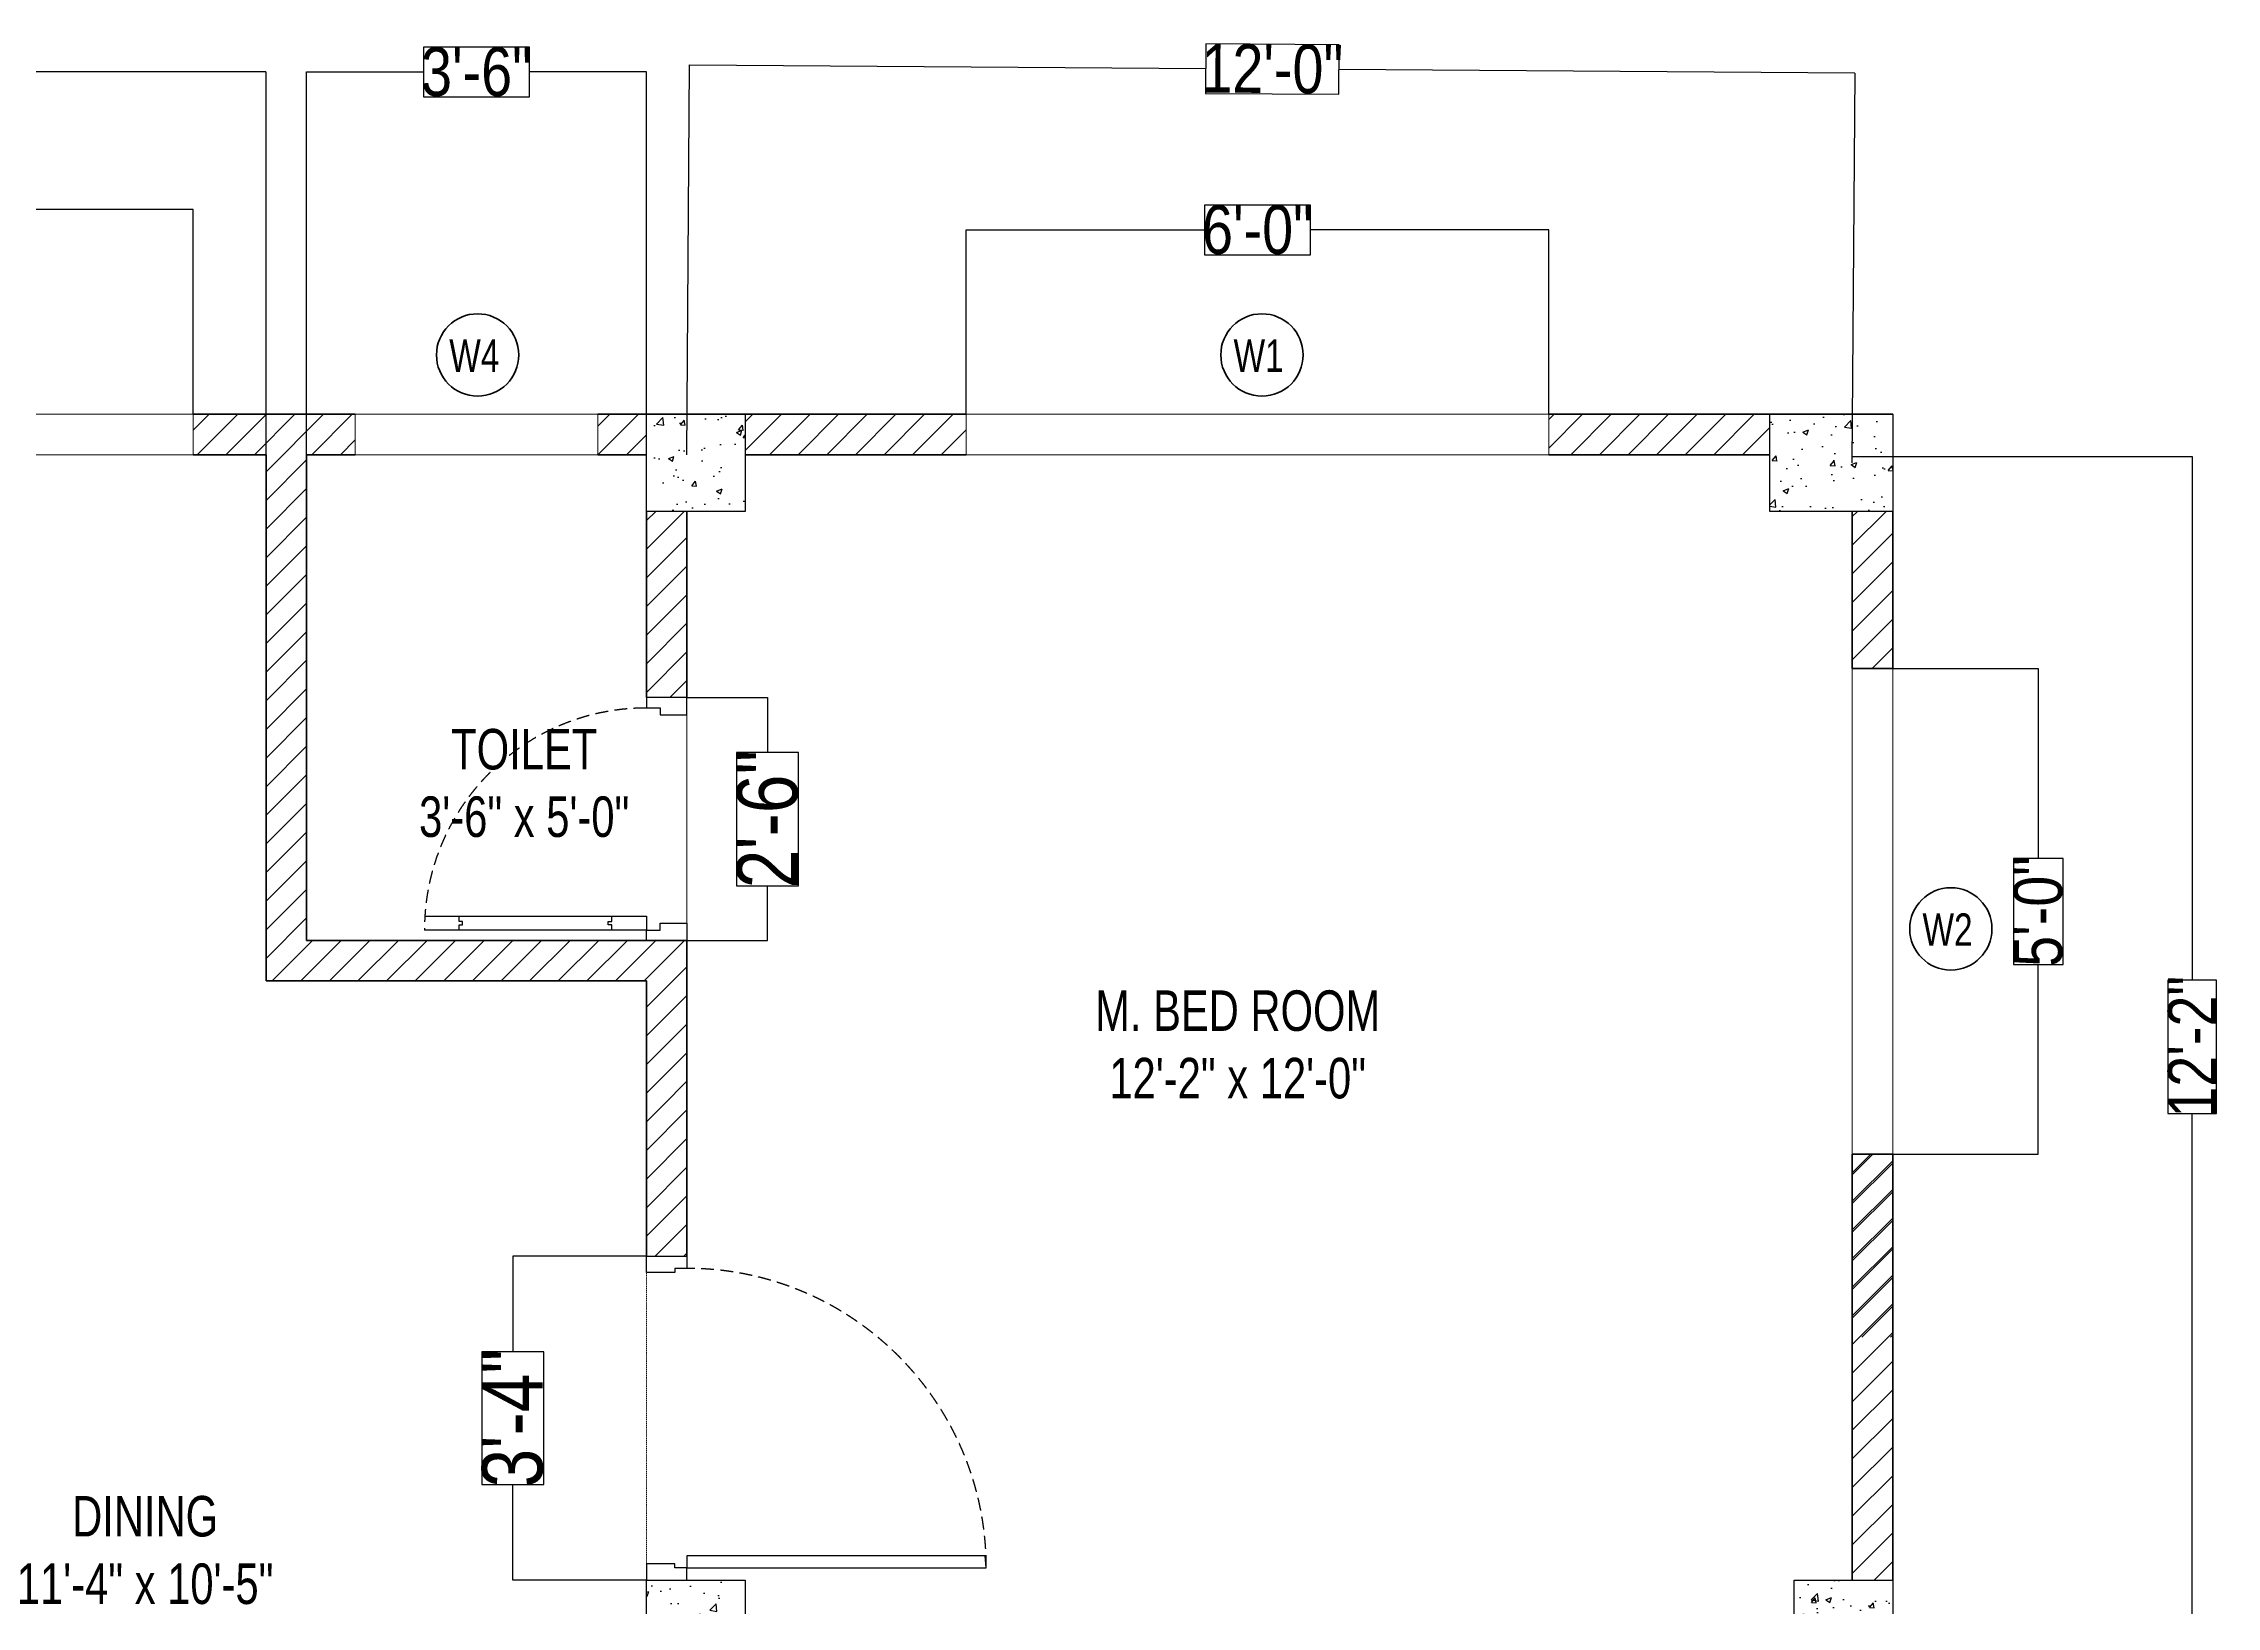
# Model space of a CAD drawing. Header units: feet. Extents: x 148946 to 3067997, y -35197 to 1690597.
# Drawn here: x 1427556 to 1696058, y 1425886 to 1618928 of the extents above; entities that cross this region are included whole.
import ezdxf

# ---------------------------------------------------------------- set-up
doc = ezdxf.new("R2010")
doc.units = ezdxf.units.FT
doc.header["$MEASUREMENT"] = 0
doc.header["$PDMODE"] = 35
doc.header["$PDSIZE"] = -10
doc.linetypes.add('DASHED2', pattern=[9.525, 6.35, -3.175])
doc.linetypes.add('HIDDEN', pattern=[0.375, 0.25, -0.125])
for name, color, linetype, lineweight in [('A-brick wall', 7, 'Continuous', 35), ('A-Text', 255, 'Continuous', 18), ('A-window sill', 66, 'Continuous', 15), ('col', 1, 'Continuous', 30), ('DIM', 13, 'Continuous', 9), ('FH_wall', 139, 'Continuous', 60), ('Glass', 209, 'Continuous', 5), ('Hach', 252, 'Continuous', 5), ('Hatch', 252, 'Continuous', 5)]:
    doc.layers.add(name, color=color, linetype=linetype, lineweight=lineweight)
doc.layers.add('D1', color=191, linetype='Continuous')
doc.layers.add('D2', color=40, linetype='Continuous')
doc.styles.add('ARIAL', font='arial.ttf', dxfattribs={"width": 0.9})
doc.styles.get("Standard").update_dxf_attribs({"font": 'ARIALN.TTF'})
doc.dimstyles.new('latest', dxfattribs={"dimtxt": 960, "dimasz": 4, "dimexe": 2, "dimexo": 1.5, "dimgap": -1.5, "dimtad": 0, "dimdec": 1, "dimlfac": 0.001, "dimzin": 3, "dimdsep": 46, "dimlunit": 4, "dimtxsty": 'Standard', "dimcen": 0.09, "dimdle": 4, "dimclrd": 256, "dimclre": 256, "dimclrt": 7, "dimadec": 0, "dimazin": 0, "dimtfac": 600, "dimtdec": 1, "dimtofl": 0, "dimtmove": 2, "dimatfit": 3, "dimfxl": 2, "dimfrac": 1, "dimtolj": 1, "dimtzin": 0, "dimlwd": -1, "dimlwe": -1, "dimarcsym": 0})
doc.dimstyles.new('naya', dxfattribs={"dimtxt": 60, "dimasz": 4, "dimexe": 2, "dimexo": 1.5, "dimgap": -1.5, "dimtad": 0, "dimdec": 1, "dimlfac": 0.001, "dimzin": 3, "dimdsep": 46, "dimlunit": 4, "dimtxsty": 'Standard', "dimcen": 0.09, "dimdle": 4, "dimclrd": 256, "dimclre": 256, "dimclrt": 7, "dimadec": 0, "dimazin": 0, "dimtfac": 480, "dimtdec": 1, "dimtofl": 0, "dimtmove": 2, "dimatfit": 3, "dimfxl": 2, "dimfrac": 1, "dimtolj": 1, "dimtzin": 0, "dimlwd": -1, "dimlwe": -1, "dimarcsym": 0})
pattern_1 = [(50, (892854.4, 6006608.3), (7172.602, -627.521), [750, -8250]), (355, (892854, 6006608), (-1387.513, 7521.921), [600, -6600]), (100.4514, (893452, 6006556), (5785.094, 6894.395), [637.402, -7011.421]), (46.1842, (892854, 6008608), (10672.41, -1655.19), [1125, -12375]), (96.6356, (893744, 6008470), (9346.627, 9741.179), [956.103, -10517.13]), (351.1842, (892854, 6008608), (9346.62, 9741.186), [900, -9900]), (21, (893854.4, 6008108.3), (5969.0705, -4026.189), [750, -8250]), (326, (893854, 6008108), (2433.153, 7251.5), [600, -6600]), (71.4514, (894352, 6007773), (8402.226, 3225.305), [637.402, -7011.421]), (37.5, (892854.4, 6006608.3), (121.5986, 3328.9385), [0, -6520, 0, -6700, 0, -6625]), (7.5, (892854.4, 6006608.3), (2630.6954, 3944.117), [0, -3820, 0, -6370, 0, -2525]), (327.5, (890624.4, 6006608.3), (5338.2244, -225.5487), [0, -2500, 0, -7800, 0, -10350]), (317.5, (889624.4, 6006608.3), (5831.8617, 1001.05), [0, -3250, 0, -5180, 0, -7350])]
pattern_2 = [(45, (892854.4, 6006608.3), (-1767.767, 1767.767), [])]

# ---------------------------------------------------------------- blocks, each defined once
blk = doc.blocks.new('door room')
at = {"layer": 'D1', "ltscale": 0.5}
for points in [[(1101.42, -1673.76), (1099.92, -1673.88), (1099.92, -1710.76), (1101.42, -1710.76)], [(1062.92, -1710.76), (1064.42, -1710.76), (1064.42, -1712.26), (1064.92, -1712.26), (1064.92, -1715.76), (1062.92, -1715.76)], [(1100.92, -1715.76), (1102.92, -1715.76), (1102.92, -1710.76), (1101.42, -1710.76), (1101.42, -1712.26), (1100.92, -1712.26)]]:
    blk.add_lwpolyline(points, close=True, dxfattribs=at)
at = {"layer": 'D1', "linetype": 'DASHED2', "ltscale": 0.25}
blk.add_arc((1101.42, -1710.76), 37, 90, 180, dxfattribs=at)
blk = doc.blocks.new('SRER')
at = {"layer": 'D2', "ltscale": 0.5, "extrusion": (1.66344e-08, -4.74122e-09, 1)}
for p, q in [((78.18, -4594.51, 0), (78.18, -4599.51, 0)), ((80.32, -4594.51, 0), (78.18, -4594.51, 0)), ((80.32, -4597.79, 0), (80.32, -4594.51, 0)), ((106.04, -4594.51, 0), (108.18, -4594.51, 0)), ((106.04, -4597.79, 0), (106.04, -4594.51, 0)), ((108.18, -4594.51, 0), (108.18, -4599.51, 0)), ((79.47, -4597.79, 0), (80.32, -4597.79, 0)), ((79.47, -4599.51, 0), (79.47, -4597.79, 0)), ((106.9, -4597.79, 0), (106.04, -4597.79, 0)), ((106.9, -4599.51, 0), (106.9, -4597.79, 0)), ((78.18, -4599.51, 0), (79.47, -4599.51, 0)), ((79.47, -4599.51, 0), (79.47, -4626.93, 0)), ((81.18, -4599.51, 0), (79.47, -4599.51, 0)), ((81.18, -4626.88, 0), (81.18, -4599.51, 0)), ((108.18, -4599.51, 0), (106.9, -4599.51, 0)), ((79.47, -4603.79, 0), (80.11, -4603.79, 0)), ((80.11, -4603.79, 0), (80.11, -4604.22, 0)), ((80.11, -4604.22, 0), (80.54, -4604.22, 0)), ((80.54, -4604.22, 0), (80.54, -4603.79, 0)), ((80.54, -4603.79, 0), (81.18, -4603.79, 0)), ((79.47, -4622.65, 0), (80.11, -4622.65, 0)), ((80.11, -4622.22, 0), (80.54, -4622.22, 0)), ((80.11, -4622.65, 0), (80.11, -4622.22, 0)), ((80.54, -4622.22, 0), (80.54, -4622.65, 0)), ((80.54, -4622.65, 0), (81.18, -4622.65, 0))]:
    blk.add_line(p, q, dxfattribs=at)
at = {"layer": 'D2', "linetype": 'DASHED2', "ltscale": 0.25, "extrusion": (-1.66344e-08, 4.74122e-09, -1)}
blk.add_ellipse((79.47, -4599.51, 0), major_axis=(19.39, 19.39, 0), ratio=1, start_param=0.785398, end_param=2.356194, dxfattribs=at)
at = {"layer": 'DIM', "linetype": 'HIDDEN', "ltscale": 0.2}
blk.add_line((80.32, -4594.51, 0), (106.04, -4594.51, 0), dxfattribs=at)
blk = doc.blocks.new('*D87')
at = {"ltscale": 0.2, "transparency": 16777216}
for p, q in [((1422618, 1618475), (1409493, 1618475)), ((1409493, 1618475), (1409493, 1612345)), ((1422618, 1612345), (1422618, 1618475)), ((1377056, 1568144), (1377056, 1615412)), ((1377060, 1615410), (1409493, 1615410)), ((1455052, 1615410), (1422618, 1615410)), ((1455056, 1568144), (1455056, 1615412)), ((1409493, 1612345), (1422618, 1612345))]:
    blk.add_line(p, q, dxfattribs=at)
for points in [[(1377060, 1615411), (1377060, 1615410), (1377056, 1615410)], [(1455052, 1615411), (1455052, 1615410), (1455056, 1615410)]]:
    blk.add_solid(points, dxfattribs=at)
at = {"layer": 'Defpoints', "color": 0, "ltscale": 0.2, "transparency": 16777216}
for p in [(1455056, 1615410), (1377056, 1568142), (1455056, 1568142)]:
    blk.add_point(p, dxfattribs=at)
at = {"color": 7, "ltscale": 0.2, "transparency": 16777216, "insert": (1416056, 1615410), "char_height": 960, "attachment_point": 5}
blk.add_mtext('\\A1;{\\H6.25x;6\'-6"}', dxfattribs=at)
blk = doc.blocks.new('*D88')
at = {"ltscale": 0.2, "transparency": 16777216}
for p, q in [((1487603, 1618475), (1474508, 1618475)), ((1474508, 1618475), (1474508, 1612345)), ((1487603, 1612345), (1487603, 1618475)), ((1460056, 1568144), (1460056, 1615412)), ((1460060, 1615410), (1474508, 1615410)), ((1502052, 1615410), (1487603, 1615410)), ((1502056, 1568144), (1502056, 1615412)), ((1474508, 1612345), (1487603, 1612345))]:
    blk.add_line(p, q, dxfattribs=at)
for points in [[(1460060, 1615411), (1460060, 1615410), (1460056, 1615410)], [(1502052, 1615411), (1502052, 1615410), (1502056, 1615410)]]:
    blk.add_solid(points, dxfattribs=at)
at = {"layer": 'Defpoints', "color": 0, "ltscale": 0.2, "transparency": 16777216}
for p in [(1502056, 1615410), (1460056, 1568142), (1502056, 1568142)]:
    blk.add_point(p, dxfattribs=at)
at = {"color": 7, "ltscale": 0.2, "transparency": 16777216, "insert": (1481056, 1615410), "char_height": 960, "attachment_point": 5}
blk.add_mtext('\\A1;{\\H6.25x;3\'-6"}', dxfattribs=at)
blk = doc.blocks.new('*D77')
at = {"ltscale": 0.2, "transparency": 16777216}
for p, q in [((1571183, 1618894), (1571141, 1612765)), ((1587639, 1618780), (1571183, 1618894)), ((1587596, 1612650), (1587639, 1618780)), ((1507056, 1568143), (1507390, 1616274)), ((1507394, 1616272), (1571162, 1615830)), ((1651386, 1615273), (1587618, 1615715)), ((1651056, 1567143), (1651390, 1615274)), ((1571141, 1612765), (1587596, 1612650))]:
    blk.add_line(p, q, dxfattribs=at)
for points in [[(1507394, 1616273), (1507394, 1616272), (1507390, 1616272)], [(1651386, 1615273), (1651386, 1615272), (1651390, 1615272)]]:
    blk.add_solid(points, dxfattribs=at)
at = {"layer": 'Defpoints', "color": 0, "ltscale": 0.2, "transparency": 16777216}
for p in [(1651390, 1615272), (1507055, 1568142), (1651056, 1567142)]:
    blk.add_point(p, dxfattribs=at)
at = {"color": 7, "ltscale": 0.2, "transparency": 16777216, "insert": (1579390, 1615772), "char_height": 960, "attachment_point": 5, "rotation": 359.60212}
blk.add_mtext('\\A1;{\\H6.25x;12\'-0"}', dxfattribs=at)
blk = doc.blocks.new('*D79')
at = {"ltscale": 0.2, "transparency": 16777216}
for p, q in [((1651057, 1567910), (1693056, 1567904)), ((1693054, 1567900), (1693044, 1503248)), ((1690030, 1503248), (1690028, 1486792)), ((1696058, 1503247), (1690030, 1503248)), ((1696055, 1486791), (1696058, 1503247)), ((1690028, 1486792), (1696055, 1486791)), ((1693031, 1422139), (1693041, 1486792)), ((1651034, 1422142), (1693033, 1422135))]:
    blk.add_line(p, q, dxfattribs=at)
for points in [[(1693053, 1567900), (1693055, 1567900), (1693054, 1567904)], [(1693031, 1422139), (1693032, 1422139), (1693031, 1422135)]]:
    blk.add_solid(points, dxfattribs=at)
at = {"layer": 'Defpoints', "color": 0, "ltscale": 0.2, "transparency": 16777216}
for p in [(1651056, 1567910), (1651033, 1422142), (1693031, 1422135)]:
    blk.add_point(p, dxfattribs=at)
at = {"color": 7, "ltscale": 0.2, "transparency": 16777216, "insert": (1693043, 1495020), "char_height": 960, "attachment_point": 5, "rotation": 89.99107}
blk.add_mtext('\\A1;{\\H6.25x;12\'-2"}', dxfattribs=at)
blk = doc.blocks.new('*D90')
at = {"ltscale": 0.2, "transparency": 16777216}
for p, q in [((1656057, 1541734), (1674035, 1541734)), ((1674033, 1541730), (1674033, 1518282)), ((1677098, 1518282), (1670968, 1518282)), ((1670968, 1518282), (1670968, 1505186)), ((1677098, 1505186), (1677098, 1518282)), ((1670968, 1505186), (1677098, 1505186)), ((1674033, 1481738), (1674033, 1505186)), ((1656057, 1481734), (1674035, 1481734))]:
    blk.add_line(p, q, dxfattribs=at)
for points in [[(1674032, 1541730), (1674033, 1541730), (1674033, 1541734)], [(1674032, 1481738), (1674033, 1481738), (1674033, 1481734)]]:
    blk.add_solid(points, dxfattribs=at)
at = {"layer": 'Defpoints', "color": 0, "ltscale": 0.2, "transparency": 16777216}
for p in [(1656056, 1541734), (1674033, 1541734), (1656056, 1481734)]:
    blk.add_point(p, dxfattribs=at)
at = {"color": 7, "ltscale": 0.2, "transparency": 16777216, "insert": (1674033, 1511734), "char_height": 960, "attachment_point": 5, "rotation": 90}
blk.add_mtext('\\A1;{\\H6.25x;5\'-0"}', dxfattribs=at)
blk = doc.blocks.new('*D91')
at = {"ltscale": 0.2, "transparency": 16777216}
for p, q in [((1584118, 1598975), (1570993, 1598975)), ((1570993, 1598975), (1570993, 1592845)), ((1584118, 1592845), (1584118, 1598975)), ((1541556, 1573144), (1541556, 1595912)), ((1541560, 1595910), (1570993, 1595910)), ((1613552, 1595910), (1584118, 1595910)), ((1613556, 1573144), (1613556, 1595912)), ((1570993, 1592845), (1584118, 1592845))]:
    blk.add_line(p, q, dxfattribs=at)
for points in [[(1541560, 1595911), (1541560, 1595910), (1541556, 1595910)], [(1613552, 1595911), (1613552, 1595910), (1613556, 1595910)]]:
    blk.add_solid(points, dxfattribs=at)
at = {"layer": 'Defpoints', "color": 0, "ltscale": 0.2, "transparency": 16777216}
for p in [(1541556, 1595910), (1541556, 1573142), (1613556, 1573142)]:
    blk.add_point(p, dxfattribs=at)
at = {"color": 7, "ltscale": 0.2, "transparency": 16777216, "insert": (1577556, 1595910), "char_height": 960, "attachment_point": 5}
blk.add_mtext('\\A1;{\\H6.25x;6\'-0"}', dxfattribs=at)
blk = doc.blocks.new('*D92')
at = {"ltscale": 0.2, "transparency": 16777216}
for p, q in [((1422603, 1601475), (1409508, 1601475)), ((1409508, 1601475), (1409508, 1595345)), ((1422603, 1595345), (1422603, 1601475)), ((1386056, 1573144), (1386056, 1598412)), ((1386060, 1598410), (1409508, 1598410)), ((1446052, 1598410), (1422603, 1598410)), ((1446056, 1573144), (1446056, 1598412)), ((1409508, 1595345), (1422603, 1595345))]:
    blk.add_line(p, q, dxfattribs=at)
for points in [[(1386060, 1598411), (1386060, 1598410), (1386056, 1598410)], [(1446052, 1598411), (1446052, 1598410), (1446056, 1598410)]]:
    blk.add_solid(points, dxfattribs=at)
at = {"layer": 'Defpoints', "color": 0, "ltscale": 0.2, "transparency": 16777216}
for p in [(1386056, 1598410), (1386056, 1573142), (1446056, 1573142)]:
    blk.add_point(p, dxfattribs=at)
at = {"color": 7, "ltscale": 0.2, "transparency": 16777216, "insert": (1416056, 1598410), "char_height": 960, "attachment_point": 5}
blk.add_mtext('\\A1;{\\H6.25x;5\'-0"}', dxfattribs=at)
blk = doc.blocks.new('*D103')
at = {"ltscale": 0.2, "transparency": 16777216}
for p, q in [((1502054, 1469142), (1485531, 1469142)), ((1485533, 1469138), (1485533, 1457326)), ((1489364, 1457326), (1481702, 1457326)), ((1481702, 1457326), (1481702, 1440958)), ((1489364, 1440958), (1489364, 1457326)), ((1481702, 1440958), (1489364, 1440958)), ((1485533, 1429146), (1485533, 1440958)), ((1502054, 1429142), (1485531, 1429142))]:
    blk.add_line(p, q, dxfattribs=at)
for points in [[(1485532, 1469138), (1485533, 1469138), (1485533, 1469142)], [(1485532, 1429146), (1485533, 1429146), (1485533, 1429142)]]:
    blk.add_solid(points, dxfattribs=at)
at = {"layer": 'Defpoints', "color": 0, "ltscale": 0.2, "transparency": 16777216}
for p in [(1485533, 1469142), (1502056, 1469142), (1502056, 1429142)]:
    blk.add_point(p, dxfattribs=at)
at = {"color": 7, "ltscale": 0.2, "transparency": 16777216, "insert": (1485533, 1449142), "char_height": 60, "attachment_point": 5, "rotation": 90}
blk.add_mtext('\\A1;{\\H125x;3\'-4"}', dxfattribs=at)
blk = doc.blocks.new('*D104')
at = {"ltscale": 0.2, "transparency": 16777216}
for p, q in [((1507057, 1538142), (1517035, 1538142)), ((1517033, 1538138), (1517033, 1531378)), ((1520864, 1531378), (1513202, 1531378)), ((1513202, 1531378), (1513202, 1514906)), ((1520864, 1514906), (1520864, 1531378)), ((1513202, 1514906), (1520864, 1514906)), ((1517033, 1508146), (1517033, 1514906)), ((1507057, 1508142), (1517035, 1508142))]:
    blk.add_line(p, q, dxfattribs=at)
for points in [[(1517032, 1538138), (1517033, 1538138), (1517033, 1538142)], [(1517032, 1508146), (1517033, 1508146), (1517033, 1508142)]]:
    blk.add_solid(points, dxfattribs=at)
at = {"layer": 'Defpoints', "color": 0, "ltscale": 0.2, "transparency": 16777216}
for p in [(1507056, 1538142, 0), (1507056, 1508142), (1517033, 1508142)]:
    blk.add_point(p, dxfattribs=at)
at = {"color": 7, "ltscale": 0.2, "transparency": 16777216, "insert": (1517033, 1523142), "char_height": 60, "attachment_point": 5, "rotation": 90}
blk.add_mtext('\\A1;{\\H125x;2\'-6"}', dxfattribs=at)

msp = doc.modelspace()

# ---------------------------------------------------------------- hatches: boundary and pattern name
at = {"layer": 'col', "ltscale": 0.2}
h = msp.add_hatch(dxfattribs=at)
h.set_pattern_fill('AR-CONC', color=3, scale=1000, style=0)
h.set_pattern_definition(pattern_1)
h.paths.add_polyline_path([(1502055.5, 1561142), (1502055.5, 1573142), (1514254.87, 1573142), (1514254.87, 1561142)])
h = msp.add_hatch(dxfattribs=at)
h.set_pattern_fill('AR-CONC', color=3, scale=1000, style=0)
h.set_pattern_definition(pattern_1)
h.paths.add_polyline_path([(1640856.13, 1561142), (1640856.13, 1573142), (1656055.5, 1573142), (1656055.5, 1561142)])
h = msp.add_hatch(dxfattribs=at)
h.set_pattern_fill('AR-CONC', color=3, scale=1000, style=0)
h.set_pattern_definition(pattern_1)
h.paths.add_polyline_path([(1502055.5, 1417142), (1502055.5, 1429142), (1514254.87, 1429142), (1514254.87, 1417142)])
h = msp.add_hatch(dxfattribs=at)
h.set_pattern_fill('AR-CONC', color=3, scale=1000, style=0)
h.set_pattern_definition(pattern_1)
h.paths.add_polyline_path([(1643856.13, 1417142), (1643856.13, 1429142), (1656055.5, 1429142), (1656055.5, 1417142)])
at = {"layer": 'Hach', "ltscale": 0.2}
h = msp.add_hatch(dxfattribs=at)
h.set_pattern_fill('ANSI31', color=252, scale=20000, style=0)
h.set_pattern_definition(pattern_2)
h.paths.add_polyline_path([(1507055.5, 1508142), (1502055.5, 1508142), (1460055.5, 1508142), (1460055.5, 1568142), (1466055.5, 1568142), (1466055.5, 1573142), (1446055.5, 1573142), (1446055.5, 1568142), (1455055.5, 1568142), (1455055.5, 1503142), (1502055.5, 1503142), (1502055.5, 1487759.47), (1507055.5, 1487759.47)])
h = msp.add_hatch(dxfattribs=at)
h.set_pattern_fill('ANSI31', color=252, scale=20000, style=0)
h.set_pattern_definition(pattern_2)
h.paths.add_polyline_path([(1502055.5, 1573142), (1496055.5, 1573142), (1496055.5, 1568142), (1502055.5, 1568142)], flags=17)
h = msp.add_hatch(dxfattribs=at)
h.set_pattern_fill('ANSI31', color=252, scale=20000, style=0)
h.set_pattern_definition(pattern_2)
h.paths.add_polyline_path([(1541555.5, 1573142), (1514254.87, 1573142), (1514254.87, 1568142), (1541555.5, 1568142)])
h = msp.add_hatch(dxfattribs=at)
h.set_pattern_fill('ANSI31', color=252, scale=20000, style=0)
h.set_pattern_definition(pattern_2)
h.paths.add_polyline_path([(1640856.13, 1573142), (1613555.5, 1573142), (1613555.5, 1568142), (1640856.13, 1568142)])
h = msp.add_hatch(dxfattribs=at)
h.set_pattern_fill('ANSI31', color=252, scale=20000, style=0)
h.set_pattern_definition(pattern_2)
h.paths.add_polyline_path([(1507055.5, 1561142), (1502055.5, 1561142), (1502055.5, 1538142), (1507055.5, 1538142)])
h = msp.add_hatch(dxfattribs=at)
h.set_pattern_fill('ANSI31', color=252, scale=20000, style=0)
h.set_pattern_definition(pattern_2)
h.paths.add_polyline_path([(1656055.5, 1561142), (1651055.5, 1561142), (1651055.5, 1541733.91), (1656055.5, 1541733.91)])
h = msp.add_hatch(dxfattribs=at)
h.set_pattern_fill('ANSI31', color=252, scale=20000, style=0)
h.set_pattern_definition(pattern_2)
h.paths.add_polyline_path([(1507055.5, 1487759.47), (1502055.5, 1487759.47), (1502055.5, 1469142), (1507055.5, 1469142)])
h = msp.add_hatch(dxfattribs=at)
h.set_pattern_fill('ANSI31', color=252, scale=20000, style=0)
h.set_pattern_definition(pattern_2)
h.paths.add_polyline_path([(1656055.5, 1481733.91), (1651055.5, 1481733.91), (1651055.5, 1459142), (1656055.5, 1459142)])
at = {"layer": 'Hatch', "ltscale": 0.2}
h = msp.add_hatch(dxfattribs=at)
h.set_pattern_fill('ANSI31', color=252, scale=20000)
h.set_pattern_definition([(45, (-53942944.5, -35142858), (-1767.76695, 1767.76695), [])])
h.paths.add_polyline_path([(1656055.5, 1481733.91), (1651055.5, 1481733.91), (1651055.5, 1429142), (1656055.5, 1429142)])

# ---------------------------------------------------------------- linework, layer by layer
at = {"layer": 'A-brick wall'}
for p, q in [((1466055.5, 1573142), (1446055.5, 1573142)), ((1541555.5, 1573142), (1496055.5, 1573142)), ((1656055.5, 1573142), (1613555.5, 1573142)), ((1455055.5, 1568142), (1446055.5, 1568142)), ((1455055.5, 1503142), (1455055.5, 1568142)), ((1466055.5, 1568142), (1460055.5, 1568142)), ((1460055.5, 1508142), (1460055.5, 1568142)), ((1502055.5, 1568142), (1496055.5, 1568142)), ((1541555.5, 1568142), (1514254.87, 1568142)), ((1640856.13, 1568142), (1613555.5, 1568142)), ((1502055.5, 1538142, 0), (1502055.5, 1561142)), ((1507055.5, 1538142, 0), (1507055.5, 1561142)), ((1651055.5, 1541733.91), (1651055.5, 1561142)), ((1656055.5, 1541733.91), (1656055.5, 1561142)), ((1651055.5, 1541733.91), (1656055.5, 1541733.91)), ((1507055.5, 1508142), (1460055.5, 1508142)), ((1507055.5, 1469142), (1507055.5, 1508142)), ((1502055.5, 1503142), (1455055.5, 1503142)), ((1502055.5, 1469142), (1502055.5, 1503142)), ((1651055.5, 1429142), (1651055.5, 1481733.91)), ((1651055.5, 1481733.91), (1656055.5, 1481733.91)), ((1656055.5, 1429142), (1656055.5, 1481733.91))]:
    msp.add_line(p, q, dxfattribs=at)
for centre in [(1481198.48, 1580460.07), (1578109.31, 1580460.07), (1663229.84, 1509575.17)]:
    msp.add_circle(centre, 5081.96, dxfattribs=at)
at = {"layer": 'A-window sill'}
for p, q in [((1446055.5, 1573142), (1386055.5, 1573142)), ((1446055.5, 1568142), (1446055.5, 1573142)), ((1496055.5, 1573142), (1466055.5, 1573142)), ((1466055.5, 1573142), (1466055.5, 1568142)), ((1496055.5, 1568142), (1496055.5, 1573142)), ((1613555.5, 1573142), (1541555.5, 1573142)), ((1541555.5, 1573142), (1541555.5, 1568142)), ((1541555.5, 1568142), (1541555.5, 1573142)), ((1613555.5, 1568142), (1613555.5, 1573142)), ((1386055.5, 1568142), (1446055.5, 1568142)), ((1466055.5, 1568142), (1496055.5, 1568142)), ((1541555.5, 1568142), (1613555.5, 1568142)), ((1613555.5, 1568142), (1541555.5, 1568142)), ((1651055.5, 1481733.91), (1651055.5, 1541733.91)), ((1656055.5, 1541733.91), (1656055.5, 1481733.91))]:
    msp.add_line(p, q, dxfattribs=at)
at = {"layer": 'col', "color": 3}
for points in [[(1502055.5, 1561142), (1502055.5, 1573142), (1514254.87, 1573142), (1514254.87, 1561142)], [(1640856.13, 1561142), (1640856.13, 1573142), (1656055.5, 1573142), (1656055.5, 1561142)], [(1502055.5, 1417142), (1502055.5, 1429142), (1514254.87, 1429142), (1514254.87, 1417142)], [(1643856.13, 1417142), (1643856.13, 1429142), (1656055.5, 1429142), (1656055.5, 1417142)]]:
    msp.add_lwpolyline(points, close=True, dxfattribs=at)
at = {"layer": 'DIM', "linetype": 'HIDDEN', "ltscale": 0.2}
msp.add_line((1502055.5, 1429142), (1502055.5, 1469142), dxfattribs=at)
at = {"layer": 'Glass', "ltscale": 0.2}
for p, q in [((1386055.5, 1573142), (1446055.5, 1573142)), ((1446055.5, 1573142), (1446055.5, 1568142)), ((1466055.5, 1568142), (1466055.5, 1573142)), ((1466055.5, 1573142), (1494551.17, 1573142)), ((1494551.17, 1573142), (1496055.5, 1573142)), ((1496055.5, 1573142), (1496055.5, 1568142)), ((1541555.5, 1573142), (1541555.5, 1568142)), ((1613555.5, 1573142), (1541555.5, 1573142)), ((1613555.5, 1568142), (1613555.5, 1573142)), ((1446055.5, 1568142), (1386055.5, 1568142)), ((1496055.5, 1568142), (1466055.5, 1568142)), ((1541555.5, 1568142), (1613555.5, 1568142)), ((1651055.5, 1481733.91), (1651055.5, 1541733.91)), ((1651055.5, 1541733.91), (1656055.5, 1541733.91)), ((1656055.5, 1541733.91), (1656055.5, 1481733.91)), ((1656055.5, 1481733.91), (1651055.5, 1481733.91))]:
    msp.add_line(p, q, dxfattribs=at)

# ---------------------------------------------------------------- block references
at = {"layer": 'FH_wall', "xscale": 1000, "yscale": 1000, "zscale": 1000, "rotation": 270}
msp.add_blockref('door room', (3217811.7, 2532066.39), dxfattribs=at)
at = {"layer": 'Hatch', "xscale": -1000, "yscale": 1000, "zscale": 1000, "rotation": 270}
msp.add_blockref('SRER', (6101561.23, 1429961.02, 0), dxfattribs=at)

# ---------------------------------------------------------------- texts
at = {"layer": 'A-Text', "width": 42957.5174, "attachment_point": 5, "style": 'ARIAL'}
for s, insert, char_height in [('{\\fArial Narrow|b0|i0|c0|p34;\\C4;W4}', (1480789.12, 1580371.31), 4000), ('{\\fArial Narrow|b0|i0|c0|p34;\\C4;W1}', (1577699.95, 1580371.31), 4000), ('{\\fArial Narrow|b0|i0|c0|p34;\\C4;TOILET\\C256;\\P3\'-6" x 5\'-0"}', (1486955.22, 1527566.65), 5000), ('{\\fArial Narrow|b0|i0|c0|p34;\\C4;W2}', (1662820.47, 1509486.4), 4000), ('{\\fArial Narrow|b0|i0|c0|p34;\\C4;M. BED ROOM\\C256; \\P12\'-2" x 12\'-0"}', (1575111.62, 1495276.68), 5000), ('{\\fArial Narrow|b0|i0|c0|p34;\\C4;DINING\\C256;\\P11\'-4" x 10\'-5"}', (1440116.15, 1432833.86), 5000)]:
    msp.add_mtext(s, dxfattribs=dict(at, insert=insert, char_height=char_height))

# ---------------------------------------------------------------- dimensions: what is measured, and where the dimension line sits
at = {"ltscale": 0.2}
for base, p1, p2, picture, middle in [((1455055.5, 1615410.39), (1377055.5, 1568142), (1455055.5, 1568142), '*D87', (1416055.5, 1615410.39)), ((1502055.5, 1615410.39), (1460055.5, 1568142), (1502055.5, 1568142), '*D88', (1481055.5, 1615410.39)), ((1386055.5, 1598410.39), (1446055.5, 1573142), (1386055.5, 1573142), '*D92', (1416055.5, 1598410.39)), ((1541555.5, 1595910.39), (1613555.5, 1573142), (1541555.5, 1573142), '*D91', (1577555.5, 1595910.39))]:
    dim = msp.add_linear_dim(base=base, p1=p1, p2=p2, text='{\\H6.25x;<>}', dimstyle='latest', dxfattribs=at)
    dim.commit()
    dim.dimension.update_dxf_attribs({"geometry": picture, "text_midpoint": middle})
for p1, p2, distance, picture, middle in [((1507055.5, 1568142), (1651055.5, 1567142), 48131.66, '*D77', (1579389.74, 1615772.5)), ((1651055.5, 1567910.39), (1651032.79, 1422142), 41998.56, '*D79', (1693042.7, 1495019.65))]:
    dim = msp.add_aligned_dim(p1=p1, p2=p2, distance=distance, text='{\\H6.25x;<>}', dimstyle='latest', dxfattribs=at)
    dim.commit()
    dim.dimension.update_dxf_attribs({"geometry": picture, "text_midpoint": middle})
for base, p1, p2, text, dimstyle, picture, middle in [((1674032.79, 1541733.91), (1656055.5, 1481733.91), (1656055.5, 1541733.91), '{\\H6.25x;<>}', 'latest', '*D90', (1674032.79, 1511733.91)), ((1517032.79, 1508142), (1507055.5, 1538142, 0), (1507055.5, 1508142), '{\\H125x;<>}', 'naya', '*D104', (1517032.79, 1523142)), ((1485532.79, 1469142), (1502055.5, 1429142), (1502055.5, 1469142), '{\\H125x;<>}', 'naya', '*D103', (1485532.79, 1449142))]:
    dim = msp.add_linear_dim(base=base, p1=p1, p2=p2, angle=90, text=text, dimstyle=dimstyle, dxfattribs=at)
    dim.commit()
    dim.dimension.update_dxf_attribs({"geometry": picture, "text_midpoint": middle})

doc.saveas('drawing.dxf')
